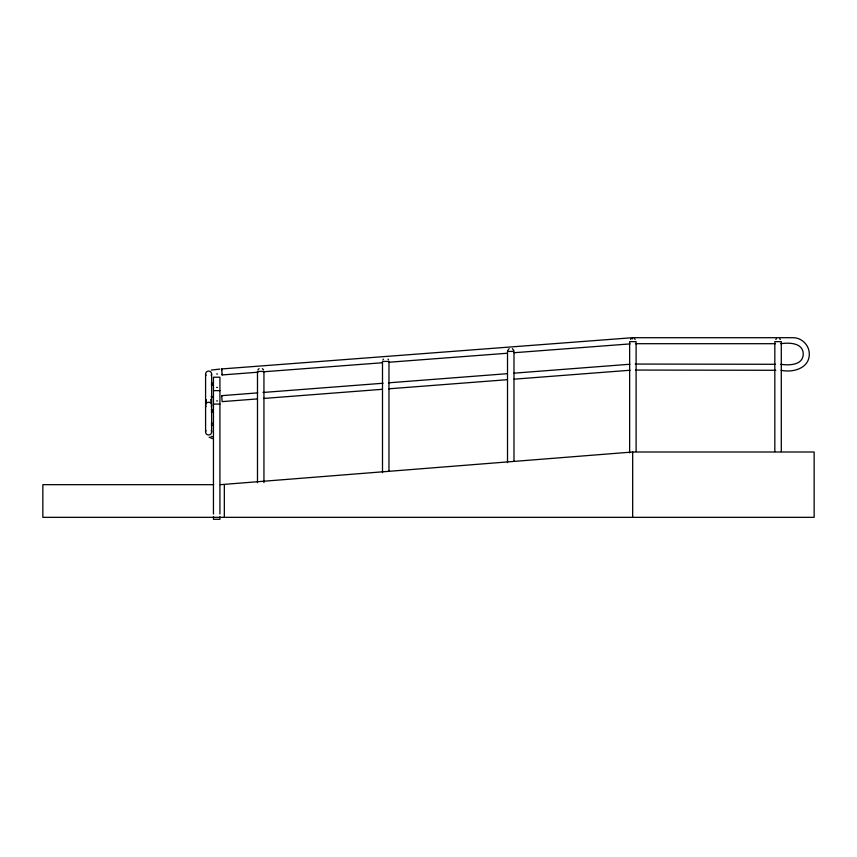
<?xml version="1.0" encoding="UTF-8"?>
<svg xmlns="http://www.w3.org/2000/svg" width="857" height="857" viewBox="0 0 857 857"><rect width="100%" height="100%" fill="white"/><g stroke="black" fill="none" stroke-linecap="round" stroke-linejoin="round"><path stroke-width="1.29" d="M258.128 372.195L222.134 374.938L222.156 374.273M257.689 392.881L221.674 395.655L222.156 401.633L256.821 398.966M507.623 350.577L509.133 348.617M257.914 369.796L259.093 368.617M382.929 359.801L383.443 359.126M781.145 370.299C792.811 372.902 809.437 368.414 809.308 354.005C809.362 345.35 801.852 337.701 793.175 337.701L632.552 337.701L221.695 368.949L222.134 374.938M630.581 339.361L631.245 338.847M775.767 339.361L776.431 338.847M211.197 396.802L213.114 396.512M211.304 370.063L219.853 369.088M220.324 484.676L632.67 452.003L814.15 452.003L814.15 517.339L42.85 517.339L42.85 484.676L213.661 484.676M263.024 392.474L383.09 383.24M388.425 382.833L507.151 373.695M513.825 373.181L629.884 364.246M263.485 398.462L382.136 389.324M388.81 388.81L507.462 379.683M514.125 379.169L630.12 370.245M263.463 371.788L382.126 362.768M388.799 362.254L507.462 353.234M514.125 352.72L630.12 343.903M635.455 343.7L775.446 343.7M780.781 343.7C788.901 342.489 803.095 342.607 803.255 354.005C803.095 365.414 788.89 365.532 780.77 364.3M213.447 390.642L219.917 390.642M213.447 404.086L219.917 404.086M635.219 364.054L775.424 364.289M635.455 370.053L775.799 370.288M212.568 383.229L211.379 382.993M212.504 385.039L211.283 384.879M212.568 396.662L211.379 396.437M212.568 409.925L211.379 409.7M212.568 410.107L211.379 409.871M212.504 411.917L211.283 411.756M212.568 423.369L211.379 423.133M212.504 425.179L211.283 425.018M212.568 436.802L211.026 436.395M212.504 438.623L209.108 437.209M216.682 373.973L217.517 374.08M216.682 387.407L217.517 387.514M216.682 400.851L217.517 400.958M779.677 338.847L780.352 339.361M634.491 338.847L635.166 339.361M512.379 348.617L513.879 350.577M262.338 368.617L263.517 369.796M221.674 395.655L221.792 396.309M388.028 359.126L388.542 359.801M211.176 399.201L211.304 402.126L211.218 399.266M221.695 368.949L221.845 370.042M632.552 337.701L632.595 338.933M781.295 451.564L781.295 341.643L774.824 341.643L774.824 451.564M636.108 451.564L636.108 341.643L629.638 341.643L629.638 452.892M632.67 452.003L632.67 517.339M513.986 461.334L513.986 351.413L507.515 351.413L507.515 462.662M388.971 471.339L388.971 361.418L382.501 361.418L382.501 472.657M263.945 482.662L263.945 371.413L257.486 371.413L257.486 482.662M224.33 484.676L224.33 517.339M219.917 514.007L219.917 377.209L213.447 377.209L213.447 514.007M219.917 516.653L219.917 519.299L213.447 519.299L213.447 516.653M211.625 374.07L211.625 431.939M205.584 374.08L205.584 431.939M205.991 406.732A3.021 2.999 0 0 1 208.605 402.233A3.021 2.999 0 0 1 211.218 406.732M211.229 430.428A3.032 3.032 0 0 1 210.554 434.263A3.032 3.032 0 0 1 206.655 434.263A3.032 3.032 0 0 1 205.98 430.428M205.991 375.58A3.021 3.01 -22.2 0 1 208.605 371.06A3.021 3.01 -22.2 0 1 211.218 375.57M205.648 400.176C205.701 406.079 206.216 396.684 205.648 400.176"/></g></svg>
